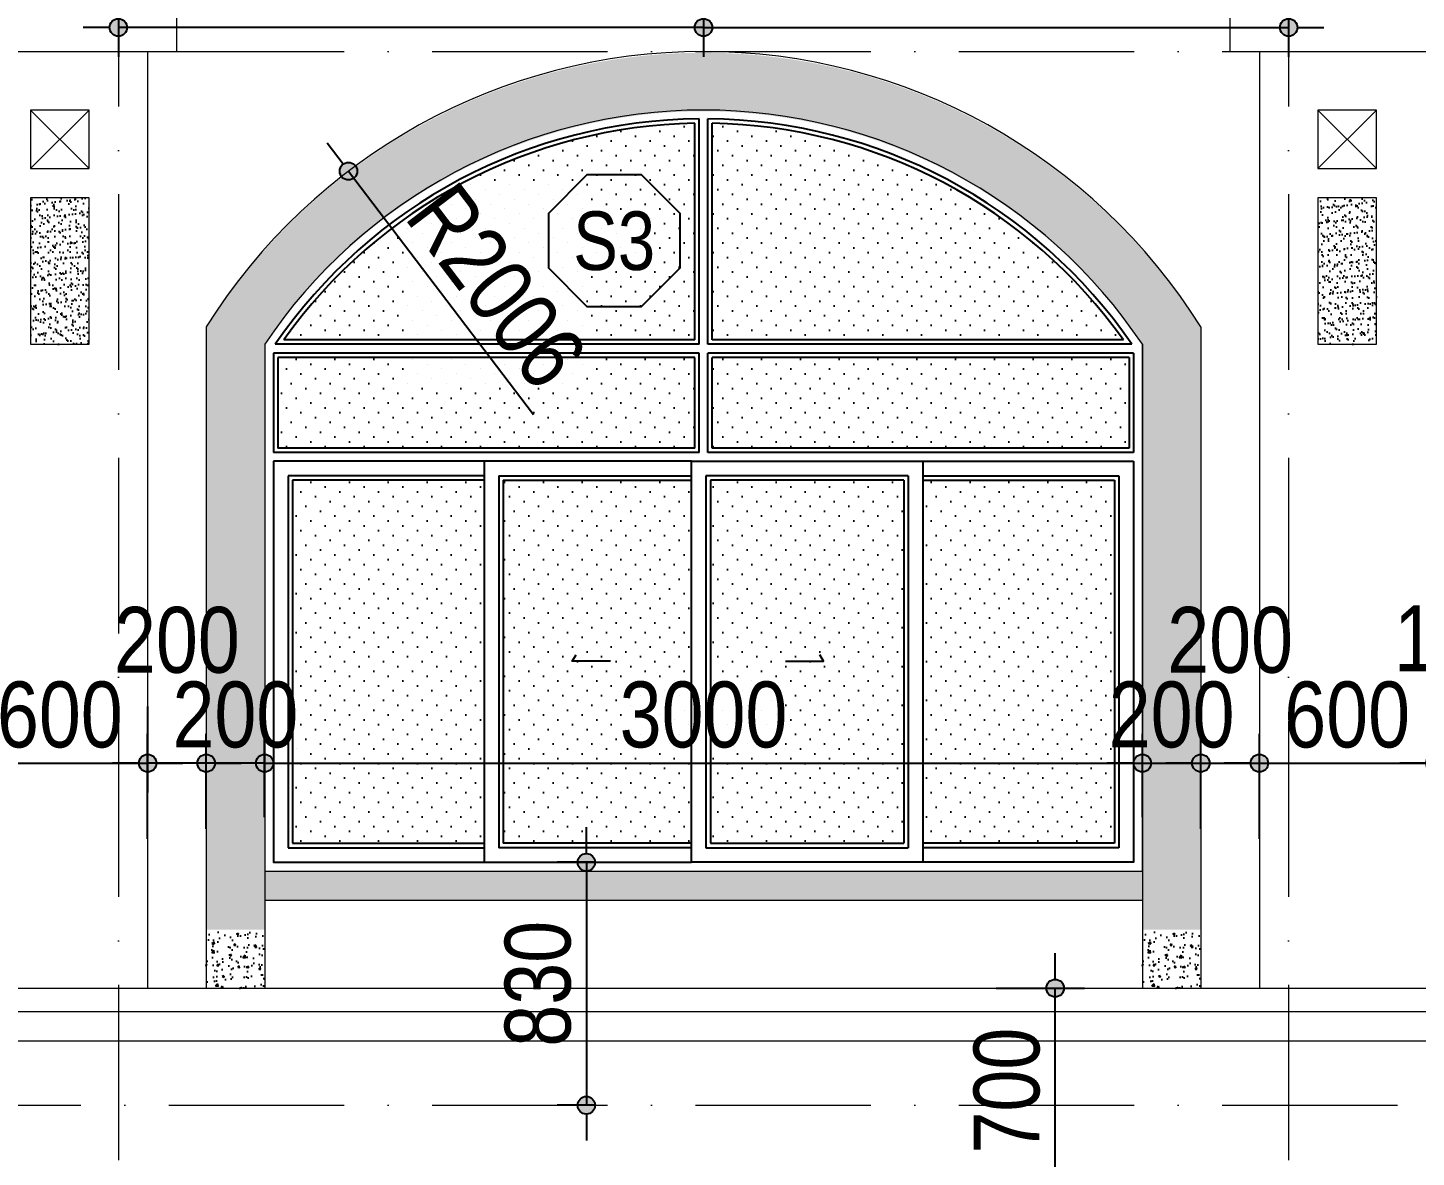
# Model space of a CAD drawing. Extents: x -1107188 to -523840, y 39692 to 514392.
# Drawn here: x -1084684 to -1079939, y 443711 to 447570 of the extents above; entities that cross this region are included whole.
import ezdxf
from ezdxf.enums import TextEntityAlignment as Align

# ---------------------------------------------------------------- set-up
doc = ezdxf.new("R2010")
doc.units = 0
doc.linetypes.add('ACAD_ISO10W100', pattern=[18, 12, -3, 0, -3])
doc.layers.get('DEFPOINTS').update_dxf_attribs({"linetype": 'CONTINUOUS'})
for name, color, linetype in [('DIM', 1, 'CONTINUOUS'), ('DOOR', 20, 'CONTINUOUS'), ('HACTH', 8, 'CONTINUOUS'), ('HATCH', 8, 'CONTINUOUS'), ('KINH 1', 142, 'CONTINUOUS'), ('TAGS', 60, 'CONTINUOUS')]:
    doc.layers.add(name, color=color, linetype=linetype)
doc.layers.add('NET-THAY', color=2, linetype='CONTINUOUS', lineweight=13)
doc.layers.add('TRUC', color=24, linetype='CONTINUOUS', lineweight=0)
doc.styles.add('HEL-CONDENSE', font='')
doc.styles.add('VNI-HELVE-CONDENSEN', font='')
doc.styles.get('HEL-CONDENSE').set_extended_font_data('VNI-Helve-Condense')
doc.styles.get('VNI-HELVE-CONDENSEN').set_extended_font_data('VNI-Helve-Condense')
doc.dimstyles.new('D100', dxfattribs={"dimtxt": 225, "dimasz": 1.2, "dimexe": 100, "dimexo": 0, "dimgap": 50, "dimtad": 1, "dimdec": 0, "dimzin": 13, "dimdsep": 46, "dimtxsty": 'HEL-CONDENSE', "dimblk": 'D50', "dimcen": 0, "dimclrd": 1, "dimclre": 1, "dimclrt": 7, "dimadec": 0, "dimazin": 0, "dimtfac": 1, "dimtdec": 0, "dimtmove": 0, "dimatfit": 3, "dimldrblk": 'D50', "dimfxl": 1, "dimtolj": 1, "dimtzin": 13, "dimarcsym": 0})
pattern_1 = [(37.5, (-2397851.25, 149588.495), (-1.2000235, 36.7059928), [0, -28.956, 0, -32.385, 0, -30.95625]), (7.5, (-2397851.25, 149588.495), (33.7142462, 53.7618825), [0, -15.621, 0, -26.0985, 0, -10.00125]), (327.5, (-2397874.68, 149588.495), (59.3244278, 0.10778885), [0, -9.525, 0, -34.29, 0, -44.7675]), (317.5, (-2397874.68, 149588.495), (57.266734, 16.7196992), [0, -4.7625, 0, -22.479, 0, -25.7175])]

# ---------------------------------------------------------------- blocks, each defined once
blk = doc.blocks.new('KH-CUADI')
at = {"layer": 'TAGS'}
blk.add_lwpolyline([(-124.3, 300), (-300, 124.3), (-300, -124.3), (-124.3, -300), (124.3, -300), (300, -124.3), (300, 124.3), (124.3, 300)], close=True, dxfattribs=at)
at = {"layer": 'TAGS', "style": 'VNI-HELVE-CONDENSEN'}
blk.add_attdef('D', text='', height=300, dxfattribs=at).set_placement((0, 0), align=Align.MIDDLE)
blk = doc.blocks.new('D50')
at = {"layer": 'DIM'}
blk.add_hatch(color=256, dxfattribs=at).paths.add_polyline_path([(25, 0, 1), (-25, 0, 1)])
blk.add_line((25, 0), (100, 0), dxfattribs=at)
blk.add_circle((0, 0), 25, dxfattribs=at)
blk = doc.blocks.new('*D675')
at = {"layer": 'DEFPOINTS', "color": 0, "linetype": 'Continuous', "transparency": 16777216}
for p in [(-1084874.6, 445251.2), (-1084274.6, 445251.2), (-1084274.6, 445057.3)]:
    blk.add_point(p, dxfattribs=at)
at = {"layer": 'DIM', "color": 1, "linetype": 'Continuous', "lineweight": -2, "transparency": 16777216}
for p, q in [((-1084874.6, 445251.2), (-1084874.6, 444957.3)), ((-1084274.6, 445251.2), (-1084274.6, 444957.3)), ((-1084873.4, 445057.3), (-1084275.8, 445057.3))]:
    blk.add_line(p, q, dxfattribs=at)
at = {"layer": 'DIM', "color": 1, "linetype": 'Continuous', "lineweight": -2, "transparency": 16777216, "xscale": 1.199999999999999, "yscale": 1.199999999999999, "zscale": 1.199999999999999, "rotation": 180}
blk.add_blockref('D50', (-1084874.6, 445057.3), dxfattribs=at)
at = {"layer": 'DIM', "color": 1, "linetype": 'Continuous', "lineweight": -2, "transparency": 16777216, "xscale": 1.199999999999999, "yscale": 1.199999999999999, "zscale": 1.199999999999999}
blk.add_blockref('D50', (-1084274.6, 445057.3), dxfattribs=at)
at = {"layer": 'DIM', "color": 7, "linetype": 'Continuous', "transparency": 16777216, "insert": (-1084574.6, 445222.2), "char_height": 225, "attachment_point": 5, "style": 'HEL-CONDENSE'}
blk.add_mtext('\\A1;600', dxfattribs=at)
blk = doc.blocks.new('*D676')
at = {"layer": 'DEFPOINTS', "color": 0, "linetype": 'Continuous', "transparency": 16777216}
for p in [(-1083874.6, 445166), (-1080874.6, 445057.3), (-1080874.6, 444873.3)]:
    blk.add_point(p, dxfattribs=at)
at = {"layer": 'DIM', "color": 1, "linetype": 'Continuous', "lineweight": -2, "transparency": 16777216}
for p, q in [((-1083874.6, 445166), (-1083874.6, 444957.3)), ((-1080874.6, 444873.3), (-1080874.6, 445157.3)), ((-1083873.4, 445057.3), (-1080875.8, 445057.3))]:
    blk.add_line(p, q, dxfattribs=at)
at = {"layer": 'DIM', "color": 1, "linetype": 'Continuous', "lineweight": -2, "transparency": 16777216, "xscale": 1.199999999999999, "yscale": 1.199999999999999, "zscale": 1.199999999999999, "rotation": 180}
blk.add_blockref('D50', (-1083874.6, 445057.3), dxfattribs=at)
at = {"layer": 'DIM', "color": 1, "linetype": 'Continuous', "lineweight": -2, "transparency": 16777216, "xscale": 1.199999999999999, "yscale": 1.199999999999999, "zscale": 1.199999999999999}
blk.add_blockref('D50', (-1080874.6, 445057.3), dxfattribs=at)
at = {"layer": 'DIM', "color": 7, "linetype": 'Continuous', "transparency": 16777216, "insert": (-1082374.6, 445222.2), "char_height": 225, "attachment_point": 5, "style": 'HEL-CONDENSE'}
blk.add_mtext('\\A1;3000', dxfattribs=at)
blk = doc.blocks.new('*D677')
at = {"layer": 'DEFPOINTS', "color": 0, "linetype": 'Continuous', "transparency": 16777216}
for p in [(-1080674.6, 445057.3), (-1080874.6, 444873.3), (-1080674.6, 444833.5)]:
    blk.add_point(p, dxfattribs=at)
at = {"layer": 'DIM', "color": 1, "linetype": 'Continuous', "lineweight": -2, "transparency": 16777216}
for p, q in [((-1080874.6, 444873.3), (-1080874.6, 445157.3)), ((-1080674.6, 444833.5), (-1080674.6, 445157.3)), ((-1080873.4, 445057.3), (-1080675.8, 445057.3))]:
    blk.add_line(p, q, dxfattribs=at)
at = {"layer": 'DIM', "color": 1, "linetype": 'Continuous', "lineweight": -2, "transparency": 16777216, "xscale": 1.199999999999999, "yscale": 1.199999999999999, "zscale": 1.199999999999999, "rotation": 180}
blk.add_blockref('D50', (-1080874.6, 445057.3), dxfattribs=at)
at = {"layer": 'DIM', "color": 1, "linetype": 'Continuous', "lineweight": -2, "transparency": 16777216, "xscale": 1.199999999999999, "yscale": 1.199999999999999, "zscale": 1.199999999999999}
blk.add_blockref('D50', (-1080674.6, 445057.3), dxfattribs=at)
at = {"layer": 'DIM', "color": 7, "linetype": 'Continuous', "transparency": 16777216, "insert": (-1080774.6, 445222.2), "char_height": 225, "attachment_point": 5, "style": 'HEL-CONDENSE'}
blk.add_mtext('\\A1;200', dxfattribs=at)
blk = doc.blocks.new('*D678')
at = {"layer": 'DEFPOINTS', "color": 0, "linetype": 'Continuous', "transparency": 16777216}
for p in [(-1080474.6, 445057.3), (-1080674.6, 444833.5), (-1080474.6, 444798.7)]:
    blk.add_point(p, dxfattribs=at)
at = {"layer": 'DIM', "color": 1, "linetype": 'Continuous', "lineweight": -2, "transparency": 16777216}
for p, q in [((-1080674.6, 444833.5), (-1080674.6, 445157.3)), ((-1080474.6, 444798.7), (-1080474.6, 445157.3)), ((-1080673.4, 445057.3), (-1080475.8, 445057.3))]:
    blk.add_line(p, q, dxfattribs=at)
at = {"layer": 'DIM', "color": 1, "linetype": 'Continuous', "lineweight": -2, "transparency": 16777216, "xscale": 1.199999999999999, "yscale": 1.199999999999999, "zscale": 1.199999999999999, "rotation": 180}
blk.add_blockref('D50', (-1080674.6, 445057.3), dxfattribs=at)
at = {"layer": 'DIM', "color": 1, "linetype": 'Continuous', "lineweight": -2, "transparency": 16777216, "xscale": 1.199999999999999, "yscale": 1.199999999999999, "zscale": 1.199999999999999}
blk.add_blockref('D50', (-1080474.6, 445057.3), dxfattribs=at)
at = {"layer": 'DIM', "color": 7, "linetype": 'Continuous', "transparency": 16777216, "insert": (-1080574.6, 445477.1), "char_height": 225, "attachment_point": 5, "style": 'HEL-CONDENSE'}
blk.add_mtext('\\A1;200', dxfattribs=at)
blk = doc.blocks.new('*D679')
at = {"layer": 'DEFPOINTS', "color": 0, "linetype": 'Continuous', "transparency": 16777216}
for p in [(-1079874.6, 445057.3), (-1079874.6, 444892.8), (-1080474.6, 444798.7)]:
    blk.add_point(p, dxfattribs=at)
at = {"layer": 'DIM', "color": 1, "linetype": 'Continuous', "lineweight": -2, "transparency": 16777216}
for p, q in [((-1080474.6, 444798.7), (-1080474.6, 445157.3)), ((-1079874.6, 444892.8), (-1079874.6, 445157.3)), ((-1080473.4, 445057.3), (-1079875.8, 445057.3))]:
    blk.add_line(p, q, dxfattribs=at)
at = {"layer": 'DIM', "color": 1, "linetype": 'Continuous', "lineweight": -2, "transparency": 16777216, "xscale": 1.199999999999999, "yscale": 1.199999999999999, "zscale": 1.199999999999999, "rotation": 180}
blk.add_blockref('D50', (-1080474.6, 445057.3), dxfattribs=at)
at = {"layer": 'DIM', "color": 1, "linetype": 'Continuous', "lineweight": -2, "transparency": 16777216, "xscale": 1.199999999999999, "yscale": 1.199999999999999, "zscale": 1.199999999999999}
blk.add_blockref('D50', (-1079874.6, 445057.3), dxfattribs=at)
at = {"layer": 'DIM', "color": 7, "linetype": 'Continuous', "transparency": 16777216, "insert": (-1080174.6, 445222.2), "char_height": 225, "attachment_point": 5, "style": 'HEL-CONDENSE'}
blk.add_mtext('\\A1;600', dxfattribs=at)
blk = doc.blocks.new('*D680')
at = {"layer": 'DEFPOINTS', "color": 0, "linetype": 'Continuous', "transparency": 16777216}
for p in [(-1079724.6, 445057.3), (-1079874.6, 444892.8), (-1079724.6, 444892.8)]:
    blk.add_point(p, dxfattribs=at)
at = {"layer": 'DIM', "color": 1, "linetype": 'Continuous', "lineweight": -2, "transparency": 16777216}
for p, q in [((-1079874.6, 444892.8), (-1079874.6, 445157.3)), ((-1079724.6, 444892.8), (-1079724.6, 445157.3)), ((-1079873.4, 445057.3), (-1079725.8, 445057.3))]:
    blk.add_line(p, q, dxfattribs=at)
at = {"layer": 'DIM', "color": 1, "linetype": 'Continuous', "lineweight": -2, "transparency": 16777216, "xscale": 1.199999999999999, "yscale": 1.199999999999999, "zscale": 1.199999999999999, "rotation": 180}
blk.add_blockref('D50', (-1079874.6, 445057.3), dxfattribs=at)
at = {"layer": 'DIM', "color": 1, "linetype": 'Continuous', "lineweight": -2, "transparency": 16777216, "xscale": 1.199999999999999, "yscale": 1.199999999999999, "zscale": 1.199999999999999}
blk.add_blockref('D50', (-1079724.6, 445057.3), dxfattribs=at)
at = {"layer": 'DIM', "color": 7, "linetype": 'Continuous', "transparency": 16777216, "insert": (-1079799.6, 445482.6), "char_height": 225, "attachment_point": 5, "style": 'HEL-CONDENSE'}
blk.add_mtext('\\A1;150', dxfattribs=at)
blk = doc.blocks.new('*D700')
at = {"layer": 'DEFPOINTS', "color": 0, "linetype": 'Continuous', "transparency": 16777216}
for p in [(-1084074.6, 445057.3), (-1083874.6, 444873.3), (-1084074.6, 444833.5)]:
    blk.add_point(p, dxfattribs=at)
at = {"layer": 'DIM', "color": 1, "linetype": 'Continuous', "lineweight": -2, "transparency": 16777216}
for p, q in [((-1084074.6, 444833.5), (-1084074.6, 445157.3)), ((-1083874.6, 444873.3), (-1083874.6, 445157.3)), ((-1083875.8, 445057.3), (-1084073.4, 445057.3))]:
    blk.add_line(p, q, dxfattribs=at)
at = {"layer": 'DIM', "color": 1, "linetype": 'Continuous', "lineweight": -2, "transparency": 16777216, "xscale": 1.199999999999999, "yscale": 1.199999999999999, "zscale": 1.199999999999999, "rotation": 180}
blk.add_blockref('D50', (-1084074.6, 445057.3), dxfattribs=at)
at = {"layer": 'DIM', "color": 1, "linetype": 'Continuous', "lineweight": -2, "transparency": 16777216, "xscale": 1.199999999999999, "yscale": 1.199999999999999, "zscale": 1.199999999999999}
blk.add_blockref('D50', (-1083874.6, 445057.3), dxfattribs=at)
at = {"layer": 'DIM', "color": 7, "linetype": 'Continuous', "transparency": 16777216, "insert": (-1083974.6, 445222.2), "char_height": 225, "attachment_point": 5, "style": 'HEL-CONDENSE'}
blk.add_mtext('\\A1;200', dxfattribs=at)
blk = doc.blocks.new('*D701')
at = {"layer": 'DEFPOINTS', "color": 0, "linetype": 'Continuous', "transparency": 16777216}
for p in [(-1084274.6, 445057.3), (-1084074.6, 444833.5), (-1084274.6, 444798.7)]:
    blk.add_point(p, dxfattribs=at)
at = {"layer": 'DIM', "color": 1, "linetype": 'Continuous', "lineweight": -2, "transparency": 16777216}
for p, q in [((-1084274.6, 444798.7), (-1084274.6, 445157.3)), ((-1084074.6, 444833.5), (-1084074.6, 445157.3)), ((-1084075.8, 445057.3), (-1084273.4, 445057.3))]:
    blk.add_line(p, q, dxfattribs=at)
at = {"layer": 'DIM', "color": 1, "linetype": 'Continuous', "lineweight": -2, "transparency": 16777216, "xscale": 1.199999999999999, "yscale": 1.199999999999999, "zscale": 1.199999999999999, "rotation": 180}
blk.add_blockref('D50', (-1084274.6, 445057.3), dxfattribs=at)
at = {"layer": 'DIM', "color": 1, "linetype": 'Continuous', "lineweight": -2, "transparency": 16777216, "xscale": 1.199999999999999, "yscale": 1.199999999999999, "zscale": 1.199999999999999}
blk.add_blockref('D50', (-1084074.6, 445057.3), dxfattribs=at)
at = {"layer": 'DIM', "color": 7, "linetype": 'Continuous', "transparency": 16777216, "insert": (-1084174.6, 445477.1), "char_height": 225, "attachment_point": 5, "style": 'HEL-CONDENSE'}
blk.add_mtext('\\A1;200', dxfattribs=at)
blk = doc.blocks.new('*D739')
at = {"layer": 'DEFPOINTS', "color": 0, "linetype": 'Continuous', "transparency": 16777216}
for p in [(-1084374.6, 447891.3), (-1082374.6, 447891.3), (-1084374.6, 447570.9)]:
    blk.add_point(p, dxfattribs=at)
at = {"layer": 'DIM', "color": 1, "linetype": 'Continuous', "lineweight": -2, "transparency": 16777216}
for p, q in [((-1084374.6, 447891.3), (-1084374.6, 447470.9)), ((-1082374.6, 447891.3), (-1082374.6, 447470.9)), ((-1082375.8, 447570.9), (-1084373.4, 447570.9))]:
    blk.add_line(p, q, dxfattribs=at)
at = {"layer": 'DIM', "color": 1, "linetype": 'Continuous', "lineweight": -2, "transparency": 16777216, "xscale": 1.199999999999999, "yscale": 1.199999999999999, "zscale": 1.199999999999999, "rotation": 180}
blk.add_blockref('D50', (-1084374.6, 447570.9), dxfattribs=at)
at = {"layer": 'DIM', "color": 1, "linetype": 'Continuous', "lineweight": -2, "transparency": 16777216, "xscale": 1.199999999999999, "yscale": 1.199999999999999, "zscale": 1.199999999999999}
blk.add_blockref('D50', (-1082374.6, 447570.9), dxfattribs=at)
at = {"layer": 'DIM', "color": 7, "linetype": 'Continuous', "transparency": 16777216, "insert": (-1083374.6, 447735.8), "char_height": 225, "attachment_point": 5, "style": 'HEL-CONDENSE'}
blk.add_mtext('\\A1;2000', dxfattribs=at)
blk = doc.blocks.new('*D740')
at = {"layer": 'DEFPOINTS', "color": 0, "linetype": 'Continuous', "transparency": 16777216}
for p in [(-1082374.6, 447891.3), (-1080374.6, 447891.3), (-1080374.6, 447570.9)]:
    blk.add_point(p, dxfattribs=at)
at = {"layer": 'DIM', "color": 1, "linetype": 'Continuous', "lineweight": -2, "transparency": 16777216}
for p, q in [((-1082374.6, 447891.3), (-1082374.6, 447470.9)), ((-1080374.6, 447891.3), (-1080374.6, 447470.9)), ((-1082373.4, 447570.9), (-1080375.8, 447570.9))]:
    blk.add_line(p, q, dxfattribs=at)
at = {"layer": 'DIM', "color": 1, "linetype": 'Continuous', "lineweight": -2, "transparency": 16777216, "xscale": 1.199999999999999, "yscale": 1.199999999999999, "zscale": 1.199999999999999, "rotation": 180}
blk.add_blockref('D50', (-1082374.6, 447570.9), dxfattribs=at)
at = {"layer": 'DIM', "color": 1, "linetype": 'Continuous', "lineweight": -2, "transparency": 16777216, "xscale": 1.199999999999999, "yscale": 1.199999999999999, "zscale": 1.199999999999999}
blk.add_blockref('D50', (-1080374.6, 447570.9), dxfattribs=at)
at = {"layer": 'DIM', "color": 7, "linetype": 'Continuous', "transparency": 16777216, "insert": (-1081374.6, 447735.8), "char_height": 225, "attachment_point": 5, "style": 'HEL-CONDENSE'}
blk.add_mtext('\\A1;2000', dxfattribs=at)
blk = doc.blocks.new('*D741')
at = {"layer": 'DEFPOINTS', "color": 0, "linetype": 'Continuous', "transparency": 16777216}
for p in [(-1083588.2, 447080), (-1082374.6, 445482.4)]:
    blk.add_point(p, dxfattribs=at)
at = {"layer": 'DIM', "color": 1, "linetype": 'Continuous', "lineweight": -2, "transparency": 16777216}
blk.add_line((-1082955.7, 446247.4), (-1083587.5, 447079), dxfattribs=at)
at = {"layer": 'DIM', "color": 1, "linetype": 'Continuous', "lineweight": -2, "transparency": 16777216, "xscale": 1.199999999999999, "yscale": 1.199999999999999, "zscale": 1.199999999999999, "rotation": 127.2234562449989}
blk.add_blockref('D50', (-1083588.2, 447080), dxfattribs=at)
at = {"layer": 'DIM', "color": 7, "linetype": 'Continuous', "transparency": 16777216, "insert": (-1083082.8, 446687.2), "char_height": 225, "attachment_point": 5, "rotation": 307.2235, "style": 'HEL-CONDENSE'}
blk.add_mtext('\\A1;R2006', dxfattribs=at)
blk = doc.blocks.new('*D761')
at = {"layer": 'DEFPOINTS', "color": 0, "linetype": 'Continuous', "transparency": 16777216}
for p in [(-1081374, 444288.7), (-1081172.6, 444288.7), (-1081374, 443588.7)]:
    blk.add_point(p, dxfattribs=at)
at = {"layer": 'DIM', "color": 1, "linetype": 'Continuous', "lineweight": -2, "transparency": 16777216}
for p, q in [((-1081374, 444288.7), (-1081072.6, 444288.7)), ((-1081172.6, 443589.9), (-1081172.6, 444287.5)), ((-1081374, 443588.7), (-1081072.6, 443588.7))]:
    blk.add_line(p, q, dxfattribs=at)
at = {"layer": 'DIM', "color": 1, "linetype": 'Continuous', "lineweight": -2, "transparency": 16777216, "xscale": 1.199999999999999, "yscale": 1.199999999999999, "zscale": 1.199999999999999}
for p, rotation in [((-1081172.6, 444288.7), 90), ((-1081172.6, 443588.7), 270)]:
    blk.add_blockref('D50', p, dxfattribs=dict(at, rotation=rotation))
at = {"layer": 'DIM', "color": 7, "linetype": 'Continuous', "transparency": 16777216, "insert": (-1081337.5, 443938.7), "char_height": 225, "attachment_point": 5, "rotation": 90, "style": 'HEL-CONDENSE'}
blk.add_mtext('\\A1;700', dxfattribs=at)
blk = doc.blocks.new('*D764')
at = {"layer": 'DEFPOINTS', "color": 0, "linetype": 'Continuous', "transparency": 16777216}
for p in [(-1082748, 444718.7), (-1082775.1, 443888.7), (-1082748, 443888.7)]:
    blk.add_point(p, dxfattribs=at)
at = {"layer": 'DIM', "color": 1, "linetype": 'Continuous', "lineweight": -2, "transparency": 16777216}
for p, q in [((-1082748, 444718.7), (-1082875.1, 444718.7)), ((-1082775.1, 444717.5), (-1082775.1, 443889.9)), ((-1082748, 443888.7), (-1082875.1, 443888.7))]:
    blk.add_line(p, q, dxfattribs=at)
at = {"layer": 'DIM', "color": 1, "linetype": 'Continuous', "lineweight": -2, "transparency": 16777216, "xscale": 1.199999999999999, "yscale": 1.199999999999999, "zscale": 1.199999999999999}
for p, rotation in [((-1082775.1, 444718.7), 90), ((-1082775.1, 443888.7), 270)]:
    blk.add_blockref('D50', p, dxfattribs=dict(at, rotation=rotation))
at = {"layer": 'DIM', "color": 7, "linetype": 'Continuous', "transparency": 16777216, "insert": (-1082940, 444303.7), "char_height": 225, "attachment_point": 5, "rotation": 90, "style": 'HEL-CONDENSE'}
blk.add_mtext('\\A1;830', dxfattribs=at)

msp = doc.modelspace()

# ---------------------------------------------------------------- hatches: boundary and pattern name
at = {"layer": 'HACTH'}
h = msp.add_hatch(dxfattribs=at)
h.set_pattern_fill('AR-CONC', color=256, scale=10, style=0)
h.set_pattern_definition([(50, (-2142156.64, 739788.66), (71.7260183, -6.2752135), [7.5, -82.5]), (355, (-2142156.64, 739788.66), (-13.8751334, 75.2192134), [6, -66]), (100.4514, (-2142150.666, 739788.136), (57.850938, 68.943954), [6.374019, -70.114211]), (46.1842, (-2142156.64, 739808.66), (106.724105, -16.5519014), [11.25, -123.75]), (96.6356, (-2142147.75, 739807.28), (93.466271, 97.411787), [9.561029, -105.1713]), (351.1842, (-2142156.64, 739808.66), (93.466195, 97.41186), [9, -99]), (21, (-2142146.64, 739803.66), (59.6907052, -40.261889), [7.5, -82.5]), (326, (-2142146.64, 739803.66), (24.331533, 72.5150045), [6, -66]), (71.4514, (-2142141.67, 739800.3), (84.022263, 32.2530497), [6.374019, -70.114211]), (37.5, (-2142156.643, 739788.659), (1.21598553, 33.2893854), [0, -65.2, 0, -67, 0, -66.25]), (7.5, (-2142156.643, 739788.66), (26.3069537, 39.4411712), [0, -38.2, 0, -63.7, 0, -25.25]), (327.5, (-2142178.943, 739788.659), (53.3822436, -2.2554872), [0, -25, 0, -78, 0, -103.5]), (317.5, (-2142188.943, 739788.66), (58.318617, 10.0104982), [0, -32.5, 0, -51.8, 0, -73.5])])
edge = h.paths.add_edge_path()
edge.add_line((-1084074.444, 444488.696), (-1083874.444, 444488.696))
edge.add_line((-1083874.444, 444488.696), (-1083874.444, 446484.634))
edge.add_arc((-1082374.444, 445478.384), 1806.25, 33.855026, 146.144974, ccw=False)
edge.add_line((-1080874.444, 446484.634), (-1080874.444, 444488.696))
edge.add_line((-1080874.444, 444488.696), (-1080674.444, 444488.696))
edge.add_line((-1080674.444, 444488.696), (-1080674.444, 446543.766))
edge.add_arc((-1082374.444, 445478.384), 2006.25, 32.075182, 147.924818)
edge.add_line((-1084074.444, 446543.766), (-1084074.444, 444488.696))
h = msp.add_hatch(dxfattribs=at)
h.set_pattern_fill('ANSI32', color=256, scale=20, angle=135, style=0)
h.set_pattern_definition([(180, (-1261255.66, -61849.44), (-1e-14, -190.5), []), (180, (-1261319.16, -61785.94), (-1e-14, -190.5), [])])
h.paths.add_polyline_path([(-1096124.574, 444588.696), (-1098474.574, 444588.696), (-1098474.574, 443888.696), (-1097724.574, 443888.696), (-1097724.574, 444013.696, 0.41421356), (-1097674.574, 444063.696), (-1096874.574, 444063.696, 0.41421356), (-1096824.574, 444013.696), (-1096824.574, 443888.696), (-1096124.574, 443888.696)])
h.paths.add_polyline_path([(-1093174.574, 444588.696), (-1095524.574, 444588.696), (-1095524.574, 443888.696), (-1094824.574, 443888.696), (-1094824.574, 444013.696, 0.41421356), (-1094774.574, 444063.696), (-1093974.574, 444063.696, 0.41421356), (-1093924.574, 444013.696), (-1093924.574, 443888.696), (-1093174.574, 443888.696)])
h.paths.add_polyline_path([(-1090174.574, 444588.696), (-1092574.574, 444588.696), (-1092574.574, 443888.696), (-1091824.574, 443888.696), (-1091824.574, 444013.696, 0.41421356), (-1091774.574, 444063.696), (-1090974.574, 444063.696, 0.41421356), (-1090924.574, 444013.696), (-1090924.574, 443888.696), (-1090174.574, 443888.696)])
h.paths.add_polyline_path([(-1084675.897, 444073.3), (-1080002.471, 444073.3), (-1080002.471, 443619.18), (-1084675.897, 443619.18)], flags=9)
edge = h.paths.add_edge_path()
edge.add_line((-1098474.574, 442988.696), (-1096124.574, 442988.696))
edge.add_line((-1096124.574, 442988.696), (-1096124.574, 443888.696))
edge.add_line((-1096124.574, 443888.696), (-1096824.574, 443888.696))
edge.add_line((-1096824.574, 443888.696), (-1096824.574, 443763.696))
edge.add_arc((-1096824.574, 443713.696), 50, 90, 180)
edge.add_line((-1096874.574, 443713.696), (-1097674.574, 443713.696))
edge.add_arc((-1097724.574, 443713.696), 50, 0, 90)
edge.add_line((-1097724.574, 443763.696), (-1097724.574, 443888.696))
edge.add_line((-1097724.574, 443888.696), (-1098474.574, 443888.696))
edge.add_line((-1098474.574, 443888.696), (-1098474.574, 442988.696))
edge = h.paths.add_edge_path()
edge.add_line((-1095524.574, 442988.696), (-1093174.574, 442988.696))
edge.add_line((-1093174.574, 442988.696), (-1093174.574, 443888.696))
edge.add_line((-1093174.574, 443888.696), (-1093924.574, 443888.696))
edge.add_line((-1093924.574, 443888.696), (-1093924.574, 443763.696))
edge.add_arc((-1093924.574, 443713.696), 50, 90, 180)
edge.add_line((-1093974.574, 443713.696), (-1094774.574, 443713.696))
edge.add_arc((-1094824.574, 443713.696), 50, 0, 90)
edge.add_line((-1094824.574, 443763.696), (-1094824.574, 443888.696))
edge.add_line((-1094824.574, 443888.696), (-1095524.574, 443888.696))
edge.add_line((-1095524.574, 443888.696), (-1095524.574, 442988.696))
edge = h.paths.add_edge_path()
edge.add_line((-1092574.574, 442988.696), (-1090174.574, 442988.696))
edge.add_line((-1090174.574, 442988.696), (-1090174.574, 443888.696))
edge.add_line((-1090174.574, 443888.696), (-1090924.574, 443888.696))
edge.add_line((-1090924.574, 443888.696), (-1090924.574, 443763.696))
edge.add_arc((-1090924.574, 443713.696), 50, 90, 180)
edge.add_line((-1090974.574, 443713.696), (-1091774.574, 443713.696))
edge.add_arc((-1091824.574, 443713.696), 50, 0, 90)
edge.add_line((-1091824.574, 443763.696), (-1091824.574, 443888.696))
edge.add_line((-1091824.574, 443888.696), (-1092574.574, 443888.696))
edge.add_line((-1092574.574, 443888.696), (-1092574.574, 442988.696))
h = msp.add_hatch(dxfattribs=at)
h.set_pattern_fill('AR-CONC', color=256, scale=10, style=0)
h.set_pattern_definition([(50, (-2145356.77, 739920.2), (71.7260183, -6.2752135), [7.5, -82.5]), (355, (-2145356.77, 739920.2), (-13.8751334, 75.2192134), [6, -66]), (100.4514, (-2145350.795, 739919.68), (57.850938, 68.943954), [6.374019, -70.114211]), (46.1842, (-2145356.77, 739940.2), (106.724105, -16.5519014), [11.25, -123.75]), (96.6356, (-2145347.88, 739938.82), (93.466271, 97.411787), [9.561029, -105.1713]), (351.1842, (-2145356.77, 739940.2), (93.466195, 97.41186), [9, -99]), (21, (-2145346.77, 739935.2), (59.6907052, -40.261889), [7.5, -82.5]), (326, (-2145346.77, 739935.2), (24.331533, 72.5150045), [6, -66]), (71.4514, (-2145341.8, 739931.85), (84.022263, 32.2530497), [6.374019, -70.114211]), (37.5, (-2145356.772, 739920.202), (1.21598553, 33.2893854), [0, -65.2, 0, -67, 0, -66.25]), (7.5, (-2145356.772, 739920.202), (26.3069537, 39.4411712), [0, -38.2, 0, -63.7, 0, -25.25]), (327.5, (-2145379.072, 739920.202), (53.3822436, -2.2554872), [0, -25, 0, -78, 0, -103.5]), (317.5, (-2145389.07, 739920.2), (58.318617, 10.0104982), [0, -32.5, 0, -51.8, 0, -73.5])])
h.paths.add_polyline_path([(-1084074.574, 444480.821), (-1083874.574, 444480.821), (-1083874.574, 444288.696), (-1084074.574, 444288.696)])
h = msp.add_hatch(dxfattribs=at)
h.set_pattern_fill('AR-CONC', color=256, scale=10, style=0)
h.set_pattern_definition([(50, (-2142156.77, 739920.2), (71.7260183, -6.2752135), [7.5, -82.5]), (355, (-2142156.77, 739920.2), (-13.8751334, 75.2192134), [6, -66]), (100.4514, (-2142150.795, 739919.68), (57.850938, 68.943954), [6.374019, -70.114211]), (46.1842, (-2142156.77, 739940.2), (106.724105, -16.5519014), [11.25, -123.75]), (96.6356, (-2142147.88, 739938.82), (93.466271, 97.411787), [9.561029, -105.1713]), (351.1842, (-2142156.77, 739940.2), (93.466195, 97.41186), [9, -99]), (21, (-2142146.77, 739935.2), (59.6907052, -40.261889), [7.5, -82.5]), (326, (-2142146.77, 739935.2), (24.331533, 72.5150045), [6, -66]), (71.4514, (-2142141.8, 739931.85), (84.022263, 32.2530497), [6.374019, -70.114211]), (37.5, (-2142156.772, 739920.202), (1.21598553, 33.2893854), [0, -65.2, 0, -67, 0, -66.25]), (7.5, (-2142156.772, 739920.202), (26.3069537, 39.4411712), [0, -38.2, 0, -63.7, 0, -25.25]), (327.5, (-2142179.072, 739920.202), (53.3822436, -2.2554872), [0, -25, 0, -78, 0, -103.5]), (317.5, (-2142189.07, 739920.2), (58.318617, 10.0104982), [0, -32.5, 0, -51.8, 0, -73.5])])
h.paths.add_polyline_path([(-1080874.574, 444480.821), (-1080674.574, 444480.821), (-1080674.574, 444288.696), (-1080874.574, 444288.696)])
at = {"layer": 'HATCH'}
h = msp.add_hatch(dxfattribs=at)
h.set_pattern_fill('AR-SAND', color=256, scale=0.75, style=0)
h.set_pattern_definition(pattern_1)
h.paths.add_polyline_path([(-1084674.574, 446488.696), (-1084474.574, 446488.696), (-1084474.574, 446988.696), (-1084674.574, 446988.696)])
h = msp.add_hatch(dxfattribs=at)
h.set_pattern_fill('AR-SAND', color=256, scale=0.75, style=0)
h.set_pattern_definition(pattern_1)
h.paths.add_polyline_path([(-1080274.574, 446488.696), (-1080074.574, 446488.696), (-1080074.574, 446988.696), (-1080274.574, 446988.696)])
h = msp.add_hatch(dxfattribs=at)
h.set_pattern_fill('AR-SAND', color=256, scale=0.75, style=0)
h.set_pattern_definition(pattern_1)
h.paths.add_polyline_path([(-1080874.574, 444688.696), (-1083874.574, 444688.696), (-1083874.574, 444588.696), (-1080874.574, 444588.696)])
at = {"layer": 'KINH 1'}
h = msp.add_hatch(dxfattribs=at)
h.set_pattern_fill('DOTS', color=256, scale=750, angle=45, style=0)
h.set_pattern_definition([(45, (-2142156.77, 739792.72), (-16.5728152, 49.7184456), [0, -46.875])])
h.paths.add_polyline_path([(-1082404.574, 447243.441, 0.23816191), (-1083809.513, 446503.696), (-1082404.574, 446503.696)])
h.paths.add_polyline_path([(-1082344.574, 447243.441), (-1082344.574, 446503.696), (-1080939.635, 446503.696, 0.23816191)])
h.paths.add_polyline_path([(-1082344.574, 446133.696), (-1080919.574, 446133.696), (-1080919.574, 446443.696), (-1082344.574, 446443.696)])
h.paths.add_polyline_path([(-1083829.574, 446133.696), (-1082404.574, 446133.696), (-1082404.574, 446443.696), (-1083829.574, 446443.696)])
h = msp.add_hatch(dxfattribs=at)
h.set_pattern_fill('DOTS', color=256, scale=750, angle=45, style=0)
h.set_pattern_definition([(45, (-2142156.77, 739920.2), (-16.5728152, 49.7184456), [0, -46.875])])
h.paths.add_polyline_path([(-1083124.574, 446023.696), (-1083779.574, 446023.696), (-1083779.574, 444783.696), (-1083124.574, 444783.696)])
h.paths.add_polyline_path([(-1082416.146, 446023.696), (-1083059.574, 446023.696), (-1083059.574, 444783.696), (-1082416.146, 444783.696)])
h.paths.add_polyline_path([(-1081689.574, 446023.696), (-1082351.146, 446023.696), (-1082351.146, 444783.696), (-1081689.574, 444783.696)])
h.paths.add_polyline_path([(-1080969.574, 446023.696), (-1081624.574, 446023.696), (-1081624.574, 444783.696), (-1080969.574, 444783.696)])

# ---------------------------------------------------------------- linework, layer by layer
at = {"layer": 'DOOR', "color": 8}
for p, q in [((-1082404.574, 446503.696), (-1082404.574, 447243.441)), ((-1082344.574, 446503.696), (-1082344.574, 447243.441)), ((-1082404.574, 446503.696), (-1083809.513, 446503.696)), ((-1080939.635, 446503.696), (-1082344.574, 446503.696)), ((-1082404.574, 446443.696), (-1083829.574, 446443.696)), ((-1082404.574, 446133.696), (-1082404.574, 446443.696)), ((-1082344.574, 446133.696), (-1082344.574, 446443.696)), ((-1080919.574, 446443.696), (-1082344.574, 446443.696)), ((-1080919.574, 446443.696), (-1080919.574, 446133.696)), ((-1082404.574, 446133.696), (-1083829.574, 446133.696)), ((-1080919.574, 446133.696), (-1082344.574, 446133.696)), ((-1082344.574, 446133.696), (-1082344.574, 446133.696)), ((-1083124.574, 446023.696), (-1083779.574, 446023.696)), ((-1083779.574, 446023.696), (-1083779.574, 444783.696)), ((-1083059.574, 446023.696), (-1083059.574, 444783.696)), ((-1083059.574, 446023.696), (-1082416.146, 446023.696)), ((-1081689.574, 446023.696), (-1082351.146, 446023.696)), ((-1082351.146, 446023.696), (-1082351.146, 444783.696)), ((-1081689.574, 446023.696), (-1081689.574, 444783.696)), ((-1081624.574, 446023.696), (-1080969.574, 446023.696)), ((-1080969.574, 446023.696), (-1080969.574, 444783.696)), ((-1083779.574, 444783.696), (-1083124.574, 444783.696)), ((-1082416.146, 444783.696), (-1083059.574, 444783.696)), ((-1082351.146, 444783.696), (-1081689.574, 444783.696)), ((-1080969.574, 444783.696), (-1081624.574, 444783.696))]:
    msp.add_line(p, q, dxfattribs=at)
at = {"layer": 'DOOR'}
for p, q in [((-1082389.574, 446488.696), (-1082389.574, 447258.633)), ((-1082359.574, 446488.696), (-1082359.574, 447258.633)), ((-1082389.574, 446488.696), (-1083838.31, 446488.696)), ((-1080910.837, 446488.696), (-1082359.574, 446488.696)), ((-1082389.574, 446458.696), (-1083844.574, 446458.696)), ((-1082389.574, 446118.696), (-1082389.574, 446458.696)), ((-1082359.574, 446118.696), (-1082359.574, 446458.696)), ((-1080904.574, 446458.696), (-1082359.574, 446458.696)), ((-1080904.574, 446458.696), (-1080904.574, 446118.696)), ((-1082389.574, 446118.696), (-1083844.574, 446118.696)), ((-1080904.574, 446118.696), (-1082359.574, 446118.696)), ((-1082416.146, 446088.696), (-1083844.574, 446088.696)), ((-1083124.574, 446088.696), (-1083124.574, 444718.696)), ((-1082416.146, 446088.696), (-1080904.574, 446088.696)), ((-1081624.574, 446088.696), (-1081624.574, 444718.696)), ((-1083124.574, 446038.696), (-1083794.574, 446038.696)), ((-1083794.574, 446038.696), (-1083794.574, 444768.696)), ((-1083074.574, 446038.696), (-1083074.574, 444768.696)), ((-1083074.574, 446038.696), (-1082416.146, 446038.696)), ((-1081674.574, 446038.696), (-1082366.146, 446038.696)), ((-1082366.146, 446038.696), (-1082366.146, 444768.696)), ((-1081674.574, 446038.696), (-1081674.574, 444768.696)), ((-1081624.574, 446038.696), (-1080954.574, 446038.696)), ((-1080954.574, 446038.696), (-1080954.574, 444768.696)), ((-1083794.574, 444768.696), (-1083124.574, 444768.696)), ((-1082416.146, 444768.696), (-1083074.574, 444768.696)), ((-1082366.146, 444768.696), (-1081674.574, 444768.696)), ((-1080954.574, 444768.696), (-1081624.574, 444768.696))]:
    msp.add_line(p, q, dxfattribs=at)
for points in [[(-1083844.574, 446458.696), (-1083844.574, 446118.696)], [(-1083844.574, 446088.696), (-1083844.574, 444718.696), (-1082416.146, 444718.696), (-1082416.146, 446088.696)], [(-1080904.574, 446088.696), (-1080904.574, 444718.696), (-1082416.146, 444718.696), (-1082416.146, 446088.696)], [(-1082692.785, 445406.231), (-1082823.181, 445406.231), (-1082809.891, 445426.958)], [(-1082094.546, 445406.231), (-1081964.151, 445406.231), (-1081977.441, 445426.958)]]:
    msp.add_lwpolyline(points, dxfattribs=at)
at = {"layer": 'DOOR', "color": 8}
msp.add_lwpolyline([(-1083829.574, 446443.696), (-1083829.574, 446133.696)], dxfattribs=at)
at = {"layer": 'DOOR'}
for start, end in [(90.483855, 145.49331), (34.50669, 89.516145)]:
    msp.add_arc((-1082374.574, 445482.446), 1776.25, start, end, dxfattribs=at)
at = {"layer": 'DOOR', "color": 8}
for start, end in [(90.975987, 144.560439), (35.439561, 89.024013)]:
    msp.add_arc((-1082374.574, 445482.446), 1761.25, start, end, dxfattribs=at)
at = {"layer": 'NET-THAY'}
for p, q in [((-1084174.574, 447488.696), (-1084174.574, 447888.696)), ((-1080574.574, 447488.696), (-1080574.574, 447888.696)), ((-1080874.574, 444688.696), (-1080874.574, 446488.696)), ((-1083874.574, 444688.696), (-1080874.574, 444688.696))]:
    msp.add_line(p, q, dxfattribs=at)
for points in [[(-1080574.574, 447488.696), (-1079374.574, 447488.696), (-1079374.574, 448188.696)], [(-1084874.574, 447488.696), (-1084174.574, 447488.696)], [(-1084274.574, 447488.696), (-1084274.574, 444288.696)], [(-1080474.574, 447488.696), (-1080474.574, 444288.696)], [(-1084474.574, 447288.696), (-1084674.574, 447288.696), (-1084674.574, 447088.696), (-1084474.574, 447088.696), (-1084474.574, 447288.696)], [(-1084674.574, 447288.696), (-1084474.574, 447088.696)], [(-1084474.574, 447288.696), (-1084674.574, 447088.696)], [(-1080074.574, 447288.696), (-1080274.574, 447288.696), (-1080274.574, 447088.696), (-1080074.574, 447088.696), (-1080074.574, 447288.696)], [(-1080274.574, 447288.696), (-1080074.574, 447088.696)], [(-1080074.574, 447288.696), (-1080274.574, 447088.696)], [(-1084474.574, 446988.696), (-1084674.574, 446988.696), (-1084674.574, 446488.696), (-1084474.574, 446488.696), (-1084474.574, 446988.696)], [(-1080074.574, 446988.696), (-1080274.574, 446988.696), (-1080274.574, 446488.696), (-1080074.574, 446488.696), (-1080074.574, 446988.696)], [(-1084074.574, 446547.829), (-1084074.574, 444288.696)], [(-1080674.574, 446547.829), (-1080674.574, 444288.696)], [(-1083874.574, 446488.696), (-1083874.574, 444288.696)], [(-1083874.574, 446488.696), (-1083874.574, 444688.696)], [(-1080874.574, 446488.696), (-1080874.574, 444288.696)], [(-1083874.574, 444688.696), (-1083874.574, 444588.696)], [(-1080874.574, 444588.696), (-1083874.574, 444588.696)], [(-1087174.574, 444288.696), (-1077574.574, 444288.696)], [(-1085724.574, 444208.696), (-1079024.574, 444208.696)], [(-1085674.574, 444108.696), (-1079074.574, 444108.696)]]:
    msp.add_lwpolyline(points, dxfattribs=at)
for radius, start, end in [(2006.25, 32.075182, 147.924818), (1806.25, 33.855026, 146.144974)]:
    msp.add_arc((-1082374.574, 445482.446), radius, start, end, dxfattribs=at)
at = {"layer": 'TRUC', "linetype": 'ACAD_ISO10W100', "ltscale": 50}
for points in [[(-1084374.574, 451501.352), (-1084374.574, 437138.696)], [(-1084374.574, 451501.352), (-1084374.574, 437138.696)], [(-1080374.574, 451501.352), (-1080374.574, 437138.696)], [(-1100404.355, 447488.696), (-1064477.682, 447488.696)], [(-1100404.355, 443888.696), (-1064477.682, 443888.696)]]:
    msp.add_lwpolyline(points, dxfattribs=at)

# ---------------------------------------------------------------- block references
at = {"layer": 'TAGS', "linetype": 'Continuous'}
ref = msp.add_blockref('KH-CUADI', (-1082679.951, 446842.39), dxfattribs=dict(at, xscale=0.75, yscale=0.75, zscale=0.75, rotation=180))
ref.add_attrib('D', 'S3', dxfattribs={"color": 7, "height": 200, "style": 'VNI-HELVE-CONDENSEN'}).set_placement((-1082679.951, 446842.39), align=Align.MIDDLE)

# ---------------------------------------------------------------- dimensions: what is measured, and where the dimension line sits
at = {"layer": 'DIM', "linetype": 'Continuous'}
for base, p2, picture, middle in [((-1084374.574, 447570.864), (-1084374.574, 447891.271), '*D739', (-1083374.574, 447735.764)), ((-1080374.574, 447570.864), (-1080374.574, 447891.271), '*D740', (-1081374.574, 447735.764))]:
    dim = msp.add_linear_dim(base=base, p1=(-1082374.574, 447891.271), p2=p2, dimstyle='D100', dxfattribs=at)
    dim.commit()
    dim.dimension.update_dxf_attribs({"geometry": picture, "text_midpoint": middle})
dim = msp.add_radius_dim(center=(-1082374.574, 445482.446), mpoint=(-1083588.205, 447079.988), dimstyle='D100', dxfattribs=at)
dim.commit()
dim.dimension.update_dxf_attribs({"geometry": '*D741', "text_midpoint": (-1083214.059, 446587.487), "dimtype": 164})
for base, p1, p2, picture, middle in [((-1079724.576, 445057.311), (-1079874.574, 444892.763), (-1079724.576, 444892.763), '*D680', (-1079799.574, 445317.693)), ((-1080474.574, 445057.311), (-1080674.574, 444833.521), (-1080474.574, 444798.737), '*D678', (-1080574.574, 445312.189)), ((-1080674.574, 445057.311), (-1080874.574, 444873.272), (-1080674.574, 444833.521), '*D677', (-1080774.574, 445057.311))]:
    dim = msp.add_linear_dim(base=base, p1=p1, p2=p2, dimstyle='D100', override={"dimtmove": 1}, dxfattribs=at)
    dim.commit()
    dim.dimension.update_dxf_attribs({"geometry": picture, "text_midpoint": middle, "dimtype": 160})
for base, p1, p2, picture, middle in [((-1084274.574, 445057.311), (-1084074.574, 444833.521), (-1084274.574, 444798.737), '*D701', (-1084174.574, 445312.189)), ((-1084074.574, 445057.311), (-1083874.574, 444873.272), (-1084074.574, 444833.521), '*D700', (-1083974.574, 445057.311))]:
    dim = msp.add_linear_dim(base=base, p1=p1, p2=p2, angle=180, dimstyle='D100', override={"dimtmove": 1}, dxfattribs=at)
    dim.commit()
    dim.dimension.update_dxf_attribs({"geometry": picture, "text_midpoint": middle, "dimtype": 160})
for base, p1, p2, picture, middle in [((-1084274.574, 445057.311), (-1084874.574, 445251.173), (-1084274.574, 445251.173), '*D675', (-1084574.574, 445222.211)), ((-1080874.574, 445057.311), (-1083874.574, 445166.005), (-1080874.574, 444873.272), '*D676', (-1082374.574, 445222.211)), ((-1079874.574, 445057.311), (-1080474.574, 444798.737), (-1079874.574, 444892.763), '*D679', (-1080174.574, 445222.211))]:
    dim = msp.add_linear_dim(base=base, p1=p1, p2=p2, dimstyle='D100', override={"dimtmove": 1}, dxfattribs=at)
    dim.commit()
    dim.dimension.update_dxf_attribs({"geometry": picture, "text_midpoint": middle})
dim = msp.add_linear_dim(base=(-1082775.11, 443888.696), p1=(-1082747.95, 444718.696), p2=(-1082747.95, 443888.696), angle=90, dimstyle='D100', override={"dimtmove": 1}, dxfattribs=at)
dim.commit()
dim.dimension.update_dxf_attribs({"geometry": '*D764', "text_midpoint": (-1082940.01, 444303.696)})
dim = msp.add_linear_dim(base=(-1081172.611, 444288.696), p1=(-1081374.042, 443588.696), p2=(-1081374.042, 444288.696), angle=90, dimstyle='D100', dxfattribs=at)
dim.commit()
dim.dimension.update_dxf_attribs({"geometry": '*D761', "text_midpoint": (-1081337.511, 443938.696)})

doc.saveas('drawing.dxf')
